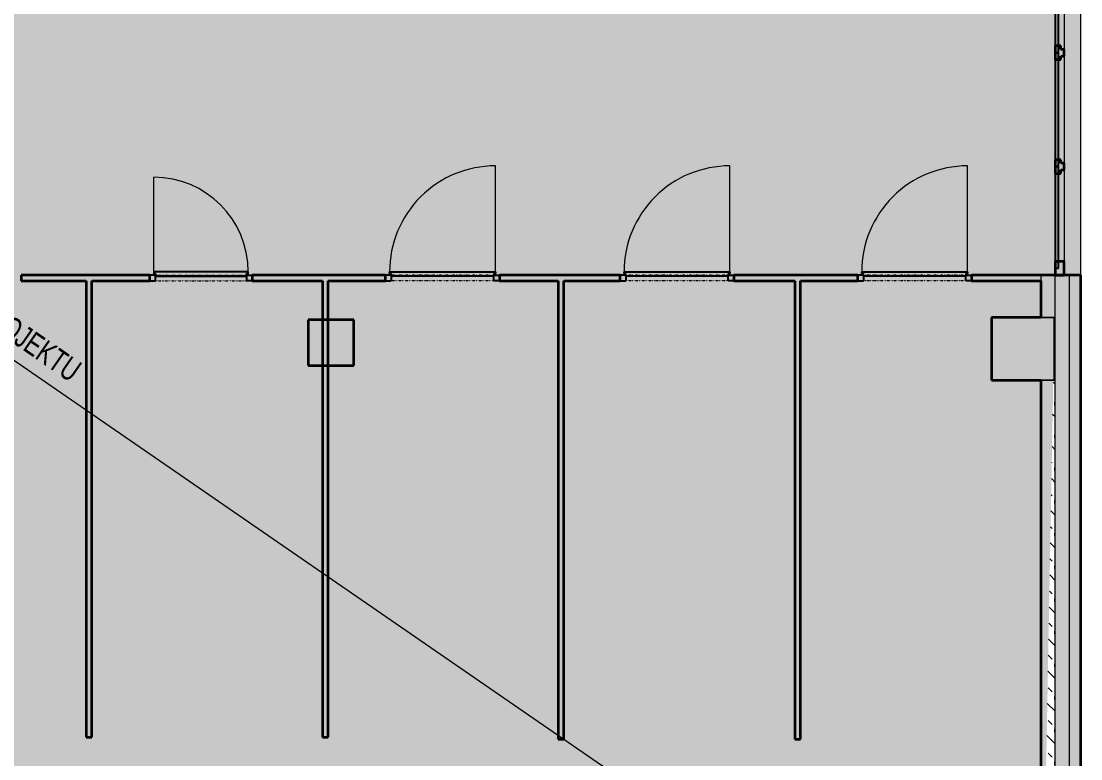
# Model space of a CAD drawing. Header units: millimetres. Extents: x -3281 to 232784, y -45352 to 20466.
# Drawn here: x 20263 to 29573, y -1332 to 5150 of the extents above; entities that cross this region are included whole.
import ezdxf

# ---------------------------------------------------------------- set-up
doc = ezdxf.new("R2010")
doc.units = ezdxf.units.MM
doc.linetypes.add('Čerchovaná se dvěma tečkami', pattern=[2.59, 1, -0.53, 0, -0.53, 0, -0.53])
for name, color, linetype, lineweight in [('A-DETL-GENF', 92, 'Continuous', 13), ('A-DETL-THIN', 151, 'Continuous', 13), ('A-DOOR', 31, 'Continuous', 13), ('A-DOOR-FRAM', 31, 'Continuous', 25), ('A-FLOR', 192, 'Continuous', 13), ('A-GLAZ-CURT', 52, 'Continuous', 13), ('A-GLAZ-CWMG', 51, 'Continuous', 13), ('A-WALL', 113, 'Continuous', 13), ('G-ANNO-TEXT', 231, 'Continuous', 9), ('S-COLS', 52, 'Continuous', 13)]:
    doc.layers.add(name, color=color, linetype=linetype, lineweight=lineweight)
doc.layers.add('A-DETL-MBND', color=5, linetype='Continuous')
doc.layers.add('A-WALL-PATT', color=111, linetype='Continuous')
doc.styles.add('Arial_2', font='arial.ttf', dxfattribs={"width": 0.7, "height": 200})
pattern_1 = [(135, (29473.4, 2408.94), (-143.684, -143.684), []), (90, (29406.1, 2637.89), (-143.684, 143.684), [25.4, -261.968]), (135, (29406.1, 2663.3), (-143.684, -143.684), [25.4, -177.8]), (180, (29388.14, 2681.25), (-143.684, -143.684), [25.4, -261.968]), (225, (29362.74, 2681.25), (143.684, -143.684), [25.4, -177.8]), (90, (29344.78, 2637.89), (-143.684, 143.684), [25.4, -261.968]), (135, (29362.74, 2619.93), (-143.684, -143.684), [25.4, -177.8]), (180, (29388.14, 2619.93), (-143.684, -143.684), [25.4, -261.968]), (225, (29406.1, 2637.9), (143.684, -143.684), [25.4, -177.8]), (135, (29321.56, 2704.47), (-143.684, -143.684), [50.8, -152.4])]

# ---------------------------------------------------------------- blocks, each defined once
blk = doc.blocks.new('ST_panel_sklo - ST_panel_sklo-2042904-1NP_NÁVRH A')
at = {"layer": 'A-GLAZ-CURT', "color": 31, "lineweight": 25}
for p, q in [((446.8, 0), (-446.8, 0)), ((-446.8, 0), (-446.8, -28)), ((446.8, -28), (446.8, 0)), ((-446.8, -28), (446.8, -28))]:
    blk.add_line(p, q, dxfattribs=at)
at = {"layer": 'A-GLAZ-CURT', "color": 254}
for p, q in [((-386.8, 0), (-446.8, 0)), ((-446.8, 0), (-446.8, -28)), ((446.8, 0), (386.8, 0)), ((446.8, 0), (446.8, -28)), ((-446.8, -28), (-386.8, -28)), ((386.8, -28), (446.8, -28))]:
    blk.add_line(p, q, dxfattribs=at)
at = {"layer": 'A-GLAZ-CURT', "color": 9}
for p, q in [((386.8, 0), (-386.8, 0)), ((-386.8, -28), (386.8, -28))]:
    blk.add_line(p, q, dxfattribs=at)
blk = doc.blocks.new('ST_panel_sklo - ST_panel_sklo-1403568-1NP_NÁVRH A')
at = {"layer": 'A-GLAZ-CURT', "color": 31, "lineweight": 25}
for p, q in [((500, 0), (-500, 0)), ((-500, 0), (-500, -28)), ((500, -28), (500, 0)), ((-500, -28), (500, -28))]:
    blk.add_line(p, q, dxfattribs=at)
at = {"layer": 'A-GLAZ-CURT', "color": 254}
for p, q in [((-440, 0), (-500, 0)), ((-500, 0), (-500, -28)), ((500, 0), (440, 0)), ((500, 0), (500, -28)), ((-500, -28), (-440, -28)), ((440, -28), (500, -28))]:
    blk.add_line(p, q, dxfattribs=at)
at = {"layer": 'A-GLAZ-CURT', "color": 9}
for p, q in [((440, 0), (-440, 0)), ((-440, -28), (440, -28))]:
    blk.add_line(p, q, dxfattribs=at)
blk = doc.blocks.new('Betonový čtvercový sloup - 400 x 400-1924024-1NP_NÁVRH A')
at = {"layer": 'S-COLS', "color": 253, "lineweight": 35}
for p, q in [((200, 200), (-200, 200)), ((-200, 200), (-200, -200)), ((200, -200), (200, 200)), ((-200, -200), (200, -200))]:
    blk.add_line(p, q, dxfattribs=at)
at = {"layer": 'S-COLS', "color": 9}
for p, q in [((-200, -200), (-200, 200)), ((-200, 200), (-74.7, 200)), ((-74.7, 200), (-24.7, 200)), ((-24.7, 200), (200, 200)), ((200, 200), (200, -200)), ((-74.7, -200), (-200, -200)), ((-24.7, -200), (-74.7, -200)), ((200, -200), (-24.7, -200))]:
    blk.add_line(p, q, dxfattribs=at)
blk = doc.blocks.new('Rectangular Mullion - Rectangular Mullion-Loc wall 49 Bottom 120mm 02-2042903-1NP_NÁVRH A')
at = {"layer": 'A-DETL-MBND', "lineweight": 13}
blk.add_hatch(color=254, dxfattribs=at).paths.add_polyline_path([(29348.4, 2919.2), (29427.4, 2919.2), (29427.4, 3872.8), (29376.4, 3872.8), (29376.4, 3812.8), (29348.4, 3812.8), (29348.4, 3039.2), (29376.4, 3039.2), (29376.4, 2979.2), (29348.4, 2979.2)])
h = blk.add_hatch(color=254, dxfattribs=at)
h.paths.add_polyline_path([(29376.4, 2979.2), (29376.4, 3039.2), (29348.4, 3039.2), (29348.4, 2979.2)])
h.paths.add_polyline_path([(29376.4, 3812.8), (29376.4, 3872.8), (29348.4, 3872.8), (29348.4, 3812.8)])
at = {"layer": 'A-DETL-MBND', "color": 254, "lineweight": 13}
for p, q in [((29347.4, 3812.8), (29347.4, 3872.8)), ((29427.4, 3872.8), (29427.4, 3842.8)), ((29347.4, 3039.2), (29347.4, 3812.8)), ((29347.4, 2919.2), (29347.4, 3039.2)), ((29427.4, 3039.2), (29427.4, 2919.2)), ((29347.4, 2919.2), (29348.4, 2919.2)), ((29427.4, 2919.2), (29347.4, 2919.2)), ((29348.4, 2919.2), (29427.4, 2919.2))]:
    blk.add_line(p, q, dxfattribs=at)
at = {"layer": 'A-DETL-MBND', "color": 9, "lineweight": 13}
for p, q in [((29347.4, 3872.8), (29347.4, 3812.8)), ((29427.4, 3872.8), (29427.4, 3842.8)), ((29427.4, 3842.8), (29427.4, 3039.2)), ((29427.4, 3842.8), (29427.4, 3039.2)), ((29347.4, 3812.8), (29347.4, 3039.2)), ((29347.4, 3039.2), (29347.4, 2919.2)), ((29427.4, 3039.2), (29427.4, 2919.2))]:
    blk.add_line(p, q, dxfattribs=at)
blk = doc.blocks.new('Rectangular Mullion - Rectangular Mullion-Loc wall 49 Bottom 120mm 02-1403882-1NP_NÁVRH A')
at = {"layer": 'A-DETL-MBND', "lineweight": 13}
blk.add_hatch(color=254, dxfattribs=at).paths.add_polyline_path([(29376.4, 4872.8), (29427.4, 4872.8), (29427.4, 5872.8), (29376.4, 5872.8), (29376.4, 5812.8), (29348.4, 5812.8), (29348.4, 4932.8), (29376.4, 4932.8), (29376.4, 4902.8)])
h = blk.add_hatch(color=254, dxfattribs=at)
h.paths.add_polyline_path([(29376.4, 4872.8), (29376.4, 4932.8), (29348.4, 4932.8), (29348.4, 4872.8)])
h.paths.add_polyline_path([(29376.4, 5812.8), (29376.4, 5872.8), (29348.4, 5872.8), (29348.4, 5812.8)])
at = {"layer": 'A-DETL-MBND', "color": 254, "lineweight": 13}
for p, q in [((29347.4, 5812.8), (29347.4, 5872.8)), ((29427.4, 5872.8), (29427.4, 5842.8)), ((29347.4, 4932.8), (29347.4, 5812.8)), ((29347.4, 4872.8), (29347.4, 4932.8)), ((29427.4, 4902.8), (29427.4, 4872.8))]:
    blk.add_line(p, q, dxfattribs=at)
at = {"layer": 'A-DETL-MBND', "color": 9, "lineweight": 13}
for p, q in [((29347.4, 5872.8), (29347.4, 5812.8)), ((29427.4, 5872.8), (29427.4, 5842.8)), ((29347.4, 5812.8), (29347.4, 4932.8)), ((29427.4, 5842.8), (29427.4, 4902.8)), ((29427.4, 5842.8), (29427.4, 4902.8)), ((29347.4, 4932.8), (29347.4, 4872.8)), ((29427.4, 4902.8), (29427.4, 4872.8))]:
    blk.add_line(p, q, dxfattribs=at)
blk = doc.blocks.new('Rectangular Mullion - Rectangular Mullion-Loc wall 49 Bottom 120mm 02-V62-1NP_NÁVRH A')
at = {"layer": 'A-DETL-MBND', "lineweight": 13}
blk.add_hatch(color=254, dxfattribs=at).paths.add_polyline_path([(29397.4, 3872.8), (29427.4, 3872.8), (29427.4, 4872.8), (29376.4, 4872.8), (29376.4, 4812.8), (29348.4, 4812.8), (29348.4, 3932.8), (29376.4, 3932.8), (29376.4, 3872.8), (29380.7, 3872.8)])
h = blk.add_hatch(color=254, dxfattribs=at)
h.paths.add_polyline_path([(29348.4, 3872.8), (29376.4, 3872.8), (29376.4, 3932.8), (29348.4, 3932.8), (29348.4, 3902.8)])
h.paths.add_polyline_path([(29376.4, 4812.8), (29376.4, 4872.8), (29348.4, 4872.8), (29348.4, 4812.8)])
at = {"layer": 'A-DETL-MBND', "color": 254, "lineweight": 13}
for p, q in [((29347.4, 4812.8), (29347.4, 4872.8)), ((29427.4, 4872.8), (29427.4, 4842.8)), ((29347.4, 3932.8), (29347.4, 4812.8)), ((29347.4, 3872.8), (29347.4, 3932.8)), ((29427.4, 3902.8), (29427.4, 3872.8))]:
    blk.add_line(p, q, dxfattribs=at)
at = {"layer": 'A-DETL-MBND', "color": 9, "lineweight": 13}
for p, q in [((29347.4, 4872.8), (29347.4, 4812.8)), ((29427.4, 4872.8), (29427.4, 4842.8)), ((29427.4, 4842.8), (29427.4, 3902.8)), ((29427.4, 4842.8), (29427.4, 3902.8)), ((29347.4, 4812.8), (29347.4, 3932.8)), ((29347.4, 3932.8), (29347.4, 3872.8)), ((29427.4, 3902.8), (29427.4, 3872.8))]:
    blk.add_line(p, q, dxfattribs=at)
blk = doc.blocks.new('Rectangular Mullion - Rectangular Mullion-Loc wall 49 Bottom 120mm 02-2036990-1NP_NÁVRH A')
at = {"layer": 'A-GLAZ-CWMG', "color": 253, "lineweight": 35}
for p, q in [((0, 79), (-120, 79)), ((-120, 79), (-120, -1)), ((0, -1), (0, 79)), ((-120, -1), (0, -1))]:
    blk.add_line(p, q, dxfattribs=at)
at = {"layer": 'A-GLAZ-CWMG', "color": 9}
for p, q in [((-120, 28), (-120, 79)), ((-120, 79), (0, 79)), ((-120, -1), (-120, 0)), ((0, -1), (-120, -1))]:
    blk.add_line(p, q, dxfattribs=at)
at = {"layer": 'A-GLAZ-CWMG', "color": 254}
for p, q in [((-120, 0), (-120, 28)), ((0, 79), (0, -1))]:
    blk.add_line(p, q, dxfattribs=at)
blk = doc.blocks.new('Rectangular Mullion - Rectangular Mullion-Loc wall 49 Bottom 120mm-1403881-1NP_NÁVRH A')
at = {"layer": 'A-GLAZ-CWMG', "color": 253, "lineweight": 35}
for p, q in [((-60, -1), (-60, 49)), ((-60, 49), (-30, 49)), ((-30, 49), (-30, 79)), ((-30, 79), (30, 79)), ((30, 79), (30, 49)), ((30, 49), (60, 49)), ((60, 49), (60, -1)), ((60, -1), (-60, -1))]:
    blk.add_line(p, q, dxfattribs=at)
at = {"layer": 'A-GLAZ-CWMG', "color": 9}
for p, q in [((-30, 49), (-60, 49)), ((-60, 49), (-60, 28)), ((30, 79), (-30, 79)), ((-30, 79), (-30, 49)), ((30, 49), (30, 79)), ((60, 49), (30, 49)), ((60, 28), (60, 49)), ((-60, 0), (-60, -1)), ((-60, -1), (60, -1)), ((60, -1), (60, 0))]:
    blk.add_line(p, q, dxfattribs=at)
at = {"layer": 'A-GLAZ-CWMG', "color": 254}
for p, q in [((-60, 28), (-60, 0)), ((60, 0), (60, 28))]:
    blk.add_line(p, q, dxfattribs=at)
blk = doc.blocks.new('DVERE_1k_oblozka - DD03_01_800x1970_koupelna-2042788-1NP_NÁVRH A')
at = {"layer": 'A-DOOR', "color": 9}
for p, q in [((-415, 22.1), (-415, 882.1)), ((-400, 22.1), (-450, 22.1)), ((-450, 22.1), (-450, -27.9)), ((-415, 37.1), (-415, 52.1)), ((-415, 52.1), (415, 52.1)), ((-400, 37.1), (-415, 37.1)), ((-400, 22.1), (-400, 37.1)), ((-400, 12.1), (-400, 22.1)), ((-400, -27.9), (-400, 22.1)), ((400, 12.1), (-400, 12.1)), ((305, 52.1), (-305, 52.1)), ((-305, 52.1), (305, 52.1)), ((415, 37.1), (400, 37.1)), ((400, 37.1), (400, 22.1)), ((400, 22.1), (400, 12.1)), ((450, 22.1), (400, 22.1)), ((400, 22.1), (400, -27.9)), ((415, 52.1), (415, 37.1)), ((415, 52.1), (415, 22.1)), ((450, -27.9), (450, 22.1)), ((-450, -27.9), (-400, -27.9)), ((400, -27.9), (450, -27.9))]:
    blk.add_line(p, q, dxfattribs=at)
at = {"layer": 'A-DOOR', "lineweight": 25}
for p, q in [((415, 52.1), (-415, 52.1)), ((-415, 52.1), (-415, 37.1)), ((-415, 37.1), (-400, 37.1)), ((-400, 37.1), (-400, 22.1)), ((-400, 22.1), (-400, 12.1)), ((-400, 12.1), (400, 12.1)), ((400, 22.1), (400, 37.1)), ((400, 37.1), (415, 37.1)), ((400, 12.1), (400, 22.1)), ((415, 37.1), (415, 52.1))]:
    blk.add_line(p, q, dxfattribs=at)
at = {"layer": 'A-DOOR', "color": 9, "linetype": 'Čerchovaná se dvěma tečkami'}
for p, q in [((-400, 22.1), (400, 22.1)), ((-400, -27.9), (400, -27.9))]:
    blk.add_line(p, q, dxfattribs=at)
at = {"layer": 'A-DOOR', "color": 9}
blk.add_arc((-415, 52.1), 830, 360, 90, dxfattribs=at)
at = {"layer": 'A-DOOR-FRAM'}
for p, q in [((-400, 22.1), (-450, 22.1)), ((-400, -27.9), (-400, 22.1)), ((400, 22.1), (400, -27.9)), ((400, 22.1), (450, 22.1)), ((-450, -27.9), (-400, -27.9)), ((450, -27.9), (400, -27.9))]:
    blk.add_line(p, q, dxfattribs=at)
blk = doc.blocks.new('DVERE_1k_oblozka - DD03_01_900x1970-2043994-1NP_NÁVRH A')
at = {"layer": 'A-DOOR', "color": 9}
for p, q in [((-500, 27.9), (-450, 27.9)), ((-500, -22.1), (-500, 27.9)), ((-450, 27.9), (-450, -22.1)), ((450, 27.9), (500, 27.9)), ((450, -22.1), (450, 27.9)), ((500, 27.9), (500, -22.1)), ((-450, -22.1), (-500, -22.1)), ((-465, -22.1), (-465, -982.1)), ((-465, -37.1), (-465, -52.1)), ((-450, -37.1), (-465, -37.1)), ((-465, -52.1), (465, -52.1)), ((-450, -12.1), (-450, -22.1)), ((450, -12.1), (-450, -12.1)), ((-450, -22.1), (-450, -37.1)), ((355, -52.1), (-355, -52.1)), ((-355, -52.1), (355, -52.1)), ((450, -22.1), (450, -12.1)), ((450, -37.1), (450, -22.1)), ((500, -22.1), (450, -22.1)), ((465, -37.1), (450, -37.1)), ((465, -52.1), (465, -22.1)), ((465, -52.1), (465, -37.1))]:
    blk.add_line(p, q, dxfattribs=at)
at = {"layer": 'A-DOOR', "color": 9, "linetype": 'Čerchovaná se dvěma tečkami'}
for p, q in [((-450, 27.9), (450, 27.9)), ((-450, -22.1), (450, -22.1))]:
    blk.add_line(p, q, dxfattribs=at)
at = {"layer": 'A-DOOR', "lineweight": 25}
for p, q in [((-465, -37.1), (-450, -37.1)), ((-465, -52.1), (-465, -37.1)), ((465, -52.1), (-465, -52.1)), ((-450, -12.1), (450, -12.1)), ((-450, -22.1), (-450, -12.1)), ((-450, -37.1), (-450, -22.1)), ((450, -12.1), (450, -22.1)), ((450, -22.1), (450, -37.1)), ((450, -37.1), (465, -37.1)), ((465, -37.1), (465, -52.1))]:
    blk.add_line(p, q, dxfattribs=at)
at = {"layer": 'A-DOOR', "color": 9}
blk.add_arc((-465, -52.1), 930, 270, 0, dxfattribs=at)
at = {"layer": 'A-DOOR-FRAM'}
for p, q in [((-500, 27.9), (-450, 27.9)), ((-450, 27.9), (-450, -22.1)), ((450, -22.1), (450, 27.9)), ((500, 27.9), (450, 27.9)), ((-450, -22.1), (-500, -22.1)), ((450, -22.1), (500, -22.1))]:
    blk.add_line(p, q, dxfattribs=at)

msp = doc.modelspace()

# ---------------------------------------------------------------- hatches: boundary and pattern name
at = {"layer": 'A-DETL-GENF'}
h = msp.add_hatch(color=254, dxfattribs=at)
h.paths.add_polyline_path([(29473.4, -4286.1), (29573.4, -4286.1), (29573.4, -4236.1), (23670.3, -4236.1), (23670.3, -4286.1), (29348.4, -4286.1)])
h.paths.add_polyline_path([(16045.9, -4286.1), (16342.7, -4286.1), (16342.7, -4236.1), (10412, -4236.1), (10412, -4286.1), (14329, -4286.1)])
h.paths.add_polyline_path([(16452.7, -4236.1), (16552.7, -4236.1), (16552.7, -4136.1), (16452.7, -4136.1), (16452.7, -4186.1)])
h.paths.add_polyline_path([(29427.4, 2919.2), (29573.4, 2919.2), (29573.4, 6697.8), (26432, 6697.8), (26432, 6626.8), (29427.4, 6626.8), (29427.4, 3039.2)])
h.paths.add_polyline_path([(20788.2, 8560.3), (20902.7, 8560.3), (20902.7, 8605.3), (19102.7, 8605.3), (19102.7, 8560.3), (20782.7, 8560.3)])
h.paths.add_polyline_path([(20888.2, 8685.3), (20902.7, 8685.3), (20902.7, 8910.3), (19102.7, 8910.3), (19102.7, 8685.3), (20842.7, 8685.3)])
at = {"layer": 'A-FLOR'}
h = msp.add_hatch(color=254, dxfattribs=at)
h.paths.add_polyline_path([(23210.3, -3956.1), (23215.6, -3956.1), (23215.6, -3356.1), (22615.6, -3356.1), (22615.6, -3956.1), (22913.5, -3956.1)])
h.paths.add_polyline_path([(16802.7, -3943.4), (17302.7, -3943.4), (17302.7, -3443.4), (16802.7, -3443.4), (16802.7, -3930.4)])
h.paths.add_polyline_path([(10895.2, -3886.1), (11178.5, -3886.1), (11178.5, -3474), (10762, -3474), (10762, -3886.1)])
h.paths.add_polyline_path([(14041.1, -2365.8), (14291.1, -2365.8), (14291.1, -2315.8), (14041.1, -2315.8)])
h.paths.add_polyline_path([(14051.1, -1415.8), (14291.1, -1415.8), (14291.1, -1365.8), (14041.1, -1365.8), (14041.1, -1415.8)])
h.paths.add_polyline_path([(16712.7, -1200.8), (16728.6, -1200.8), (16728.6, 2869.2), (18750.6, 2869.2), (18750.6, -1142.8), (18800.6, -1142.8), (18800.6, 2869.2), (19412.8, 2869.2), (19412.8, 2919.2), (16678.6, 2919.2), (16678.6, -1150.8), (16528.6, -1150.8), (16528.6, -1200.8), (16678.6, -1200.8)])
h.paths.add_polyline_path([(15728.6, -1200.8), (15728.6, -1150.8), (15458.6, -1150.8), (15458.6, -1200.8), (15678.6, -1200.8)])
h.paths.add_polyline_path([(25029.9, -1158.3), (25029.9, 2869.2), (25574.9, 2869.2), (25574.9, 2919.2), (24414.9, 2919.2), (24414.9, 2869.2), (24979.9, 2869.2), (24979.9, -1158.3)])
h.paths.add_polyline_path([(27059.9, -1158.3), (27109.9, -1158.3), (27109.9, 2869.2), (27663.4, 2869.2), (27663.4, 2919.2), (26474.9, 2919.2), (26474.9, 2869.2), (27059.9, 2869.2), (27059.9, -564.7)])
h.paths.add_polyline_path([(22960.6, 2125.9), (23185.3, 2125.9), (23185.3, 2525.9), (22960.6, 2525.9)])
h.paths.add_polyline_path([(22910.6, 2125.9), (22910.6, 2525.9), (22785.3, 2525.9), (22785.3, 2125.9)])
h.paths.add_polyline_path([(22960.6, -1142.8), (22960.6, 2125.9), (22910.6, 2125.9), (22910.6, -1142.8)])
h.paths.add_polyline_path([(20882.8, -1142.8), (20882.8, 2869.2), (21442.8, 2869.2), (21442.8, 2919.2), (20212.8, 2919.2), (20212.8, 2869.2), (20832.8, 2869.2), (20832.8, -1142.8)])
h.paths.add_polyline_path([(15218.6, 1.7), (15458.6, 1.7), (15458.6, 51.7), (15208.6, 51.7), (15208.6, 1.7)])
h.paths.add_polyline_path([(15458.6, 851.7), (15458.6, 901.7), (15208.6, 901.7), (15208.6, 851.7), (15218.6, 851.7)])
h.paths.add_polyline_path([(29223.4, 1995.3), (29338.4, 1995.3), (29338.4, 2545.3), (28788.4, 2545.3), (28788.4, 1995.3)])
h.paths.add_polyline_path([(11162, 2125.9), (11162, 2525.9), (10762, 2525.9), (10762, 2125.9), (11123.2, 2125.9)])
h.paths.add_polyline_path([(16771.3, 2165.9), (17171.3, 2165.9), (17171.3, 2565.9), (16771.3, 2565.9), (16771.3, 2525.9)])
h.paths.add_polyline_path([(22960.6, 2525.9), (22960.6, 2869.2), (23514.9, 2869.2), (23514.9, 2919.2), (22242.8, 2919.2), (22242.8, 2869.2), (22910.6, 2869.2), (22910.6, 2525.9)])
h.paths.add_polyline_path([(28788.4, 2869.2), (29223.4, 2869.2), (29223.4, 2919.2), (28563.4, 2919.2), (28563.4, 2869.2), (28613.4, 2869.2)])
h.paths.add_polyline_path([(15218.6, 3076.7), (15458.6, 3076.7), (15458.6, 3126.7), (15208.6, 3126.7), (15208.6, 3076.7)])
h.paths.add_polyline_path([(15208.6, 3926.7), (15458.6, 3926.7), (15458.6, 3976.7), (15208.6, 3976.7)])
h.paths.add_polyline_path([(15458.6, 5093), (15458.6, 5143), (15308.6, 5143), (15308.6, 5093), (15318.6, 5093)])
h.paths.add_polyline_path([(15318.6, 5943), (15458.6, 5943), (15458.6, 5993), (15308.6, 5993), (15308.6, 5943)])
h.paths.add_polyline_path([(16483.6, 6052.3), (16533.6, 6052.3), (16533.6, 6177.3), (16483.6, 6177.3), (16483.6, 6167.3)])
h.paths.add_polyline_path([(15833.6, 6052.3), (15883.6, 6052.3), (15883.6, 6177.3), (15833.6, 6177.3), (15833.6, 6166.6)])
h.paths.add_polyline_path([(14577.1, 6287.3), (14677.1, 6287.3), (14677.1, 6337.3), (14577.1, 6337.3)])
h.paths.add_polyline_path([(23037.1, 6661.4), (23087.1, 6661.4), (23087.1, 6761.4), (23037.1, 6761.4), (23037.1, 6671.4)])
h.paths.add_polyline_path([(23937.1, 6661.4), (23937.1, 6761.4), (23887.1, 6761.4), (23887.1, 6661.4)])
h.paths.add_polyline_path([(14577.1, 6937.3), (14677.1, 6937.3), (14677.1, 6987.3), (14577.1, 6987.3)])
h.paths.add_polyline_path([(20788.2, 6950.8), (20888.2, 6950.8), (20888.2, 7000.8), (20788.2, 7000.8)])
h.paths.add_polyline_path([(22767.1, 6971.4), (22867.1, 6971.4), (22867.1, 7021.4), (22767.1, 7021.4), (22767.1, 6983.3)])
h.paths.add_polyline_path([(21867.1, 6971.4), (21867.1, 7021.4), (21767.1, 7021.4), (21767.1, 6971.4), (21777.1, 6971.4)])
h.paths.add_polyline_path([(15885.6, 7083.7), (15885.6, 7183.7), (15835.6, 7183.7), (15835.6, 7083.7), (15883.6, 7083.7)])
h.paths.add_polyline_path([(15425.6, 7083.7), (15475.6, 7083.7), (15475.6, 7183.7), (15425.6, 7183.7), (15425.6, 7173.7)])
h.paths.add_polyline_path([(16485.6, 7083.7), (16535.6, 7083.7), (16535.6, 7183.7), (16485.6, 7183.7), (16485.6, 7173.7)])
h.paths.add_polyline_path([(14775.6, 7083.7), (14825.6, 7083.7), (14825.6, 7183.7), (14775.6, 7183.7), (14775.6, 7173.7)])
h.paths.add_polyline_path([(24375.6, 7430.3), (24465.6, 7430.3), (24465.6, 7480.3), (24365.6, 7480.3), (24365.6, 7430.3)])
h.paths.add_polyline_path([(20788.2, 7600.8), (20888.2, 7600.8), (20888.2, 7650.8), (20788.2, 7650.8)])
h.paths.add_polyline_path([(22867.1, 7621.4), (22867.1, 7671.4), (22767.1, 7671.4), (22767.1, 7621.4), (22777.1, 7621.4)])
h.paths.add_polyline_path([(21867.1, 7621.4), (21867.1, 7671.4), (21767.1, 7671.4), (21767.1, 7621.4), (21777.1, 7621.4)])
h.paths.add_polyline_path([(19021.3, 8160.3), (19021.3, 8560.3), (18621.3, 8560.3), (18621.3, 8160.3)])
h.paths.add_polyline_path([(17201.3, 8160.3), (17201.3, 8560.3), (16801.3, 8560.3), (16801.3, 8160.3)])
h.paths.add_polyline_path([(24365.6, 8280.3), (24465.6, 8280.3), (24465.6, 8330.3), (24365.6, 8330.3)])
h = msp.add_hatch(color=254, dxfattribs=at)
h.paths.add_polyline_path([(22615.6, -4286.1), (23210.3, -4286.1), (23210.3, -3956.1), (22615.6, -3956.1), (22615.6, -3356.1), (23215.6, -3356.1), (23215.6, -3886.1), (29223.4, -3886.1), (29223.4, 1995.3), (28788.4, 1995.3), (28788.4, 2545.3), (29223.4, 2545.3), (29223.4, 2869.2), (28563.4, 2869.2), (28563.4, 2919.2), (29347.4, 2919.2), (29347.4, 3039.2), (29348.4, 3039.2), (29348.4, 3812.8), (29347.4, 3812.8), (29347.4, 3932.8), (29348.4, 3932.8), (29348.4, 4812.8), (29347.4, 4812.8), (29347.4, 4932.8), (29348.4, 4932.8), (29348.4, 5812.8), (29347.4, 5812.8), (29347.4, 5932.8), (29348.4, 5932.8), (29348.4, 6506.8), (29347.4, 6506.8), (29347.4, 6547.8), (26082, 6547.8), (26082, 8560.3), (19021.3, 8560.3), (19021.3, 8160.3), (18621.3, 8160.3), (18621.3, 8560.3), (17201.3, 8560.3), (17201.3, 8160.3), (16801.3, 8160.3), (16801.3, 8560.3), (14677.1, 8560.3), (14677.1, 8430.3), (14662.5, 8430.7), (14662.5, 8560.3), (10762, 8560.3), (10762, 2525.9), (11162, 2525.9), (11162, 2125.9), (10762, 2125.9), (10762, -3474), (11178.5, -3474), (11178.5, -3886.1), (14041.1, -3886.1), (14041.1, -2315.8), (14291.1, -2315.8), (14291.1, -3886.1), (16712.7, -3886.1), (16712.7, -3943.4), (16802.7, -3943.4), (16802.7, -4286.1), (21196.6, -4286.1)])
h.paths.add_polyline_path([(20102.7, -4061.1), (17202.7, -4061.1), (17202.7, -3961.1), (20102.7, -3961.1), (20102.7, -4015.5)])
h.paths.add_polyline_path([(16904.4, -3943.4), (16802.7, -3943.4), (16802.7, -3443.4), (17302.7, -3443.4), (17302.7, -3943.4), (17127.7, -3943.4)])
h.paths.add_polyline_path([(14173.3, -1415.8), (14041.1, -1415.8), (14041.1, -1208.3), (14291.1, -1208.3), (14291.1, -1415.8)])
h.paths.add_polyline_path([(16678.6, -1200.8), (16528.6, -1200.8), (16528.6, -1150.8), (16678.6, -1150.8), (16678.6, 2919.2), (19412.8, 2919.2), (19412.8, 2869.2), (18800.6, 2869.2), (18800.6, -1142.8), (18750.6, -1142.8), (18750.6, 2869.2), (16728.6, 2869.2), (16728.6, -1200.8), (16712.7, -1200.8)])
h.paths.add_polyline_path([(15728.6, -1200.8), (15458.6, -1200.8), (15458.6, -1150.8), (15728.6, -1150.8), (15728.6, -1160.8)])
h.paths.add_polyline_path([(27109.9, -1158.3), (27059.9, -1158.3), (27059.9, 2869.2), (26474.9, 2869.2), (26474.9, 2919.2), (27663.4, 2919.2), (27663.4, 2869.2), (27109.9, 2869.2), (27109.9, -564.7)])
h.paths.add_polyline_path([(25029.9, -1158.3), (24979.9, -1158.3), (24979.9, 2869.2), (24414.9, 2869.2), (24414.9, 2919.2), (25574.9, 2919.2), (25574.9, 2869.2), (25029.9, 2869.2), (25029.9, -564.7)])
h.paths.add_polyline_path([(22960.6, -1142.8), (22910.6, -1142.8), (22910.6, 2125.9), (22785.3, 2125.9), (22785.3, 2525.9), (22910.6, 2525.9), (22910.6, 2869.2), (22242.8, 2869.2), (22242.8, 2919.2), (23514.9, 2919.2), (23514.9, 2869.2), (22960.6, 2869.2), (22960.6, 2525.9), (23185.3, 2525.9), (23185.3, 2125.9), (22960.6, 2125.9), (22960.6, -564.7)])
h.paths.add_polyline_path([(20882.8, -1142.8), (20832.8, -1142.8), (20832.8, 2869.2), (20212.8, 2869.2), (20212.8, 2919.2), (21442.8, 2919.2), (21442.8, 2869.2), (20882.8, 2869.2), (20882.8, -564.7)])
h.paths.add_polyline_path([(15208.6, -1083.3), (15208.6, 51.7), (15458.6, 51.7), (15458.6, -1083.3)])
h.paths.add_polyline_path([(15208.6, 851.7), (15208.6, 3126.7), (15458.6, 3126.7), (15458.6, 851.7), (15218.6, 851.7)])
h.paths.add_polyline_path([(17171.3, 2165.9), (16771.3, 2165.9), (16771.3, 2565.9), (17171.3, 2565.9), (17171.3, 2525.9)])
h.paths.add_polyline_path([(15218.6, 3926.7), (15208.6, 3926.7), (15208.6, 5048), (15458.6, 5048), (15458.6, 3926.7)])
h.paths.add_polyline_path([(17376.7, 4845.7), (17326.7, 4845.7), (17326.7, 5774.1), (17376.7, 5797.4), (17376.7, 5125.7)])
h.paths.add_polyline_path([(18888, 4845.7), (18888, 6502.2), (18938, 6525.5), (18938, 4845.7)])
h.paths.add_polyline_path([(15458.6, 5093), (15308.6, 5093), (15308.6, 5143), (15458.6, 5143)])
h.paths.add_polyline_path([(15458.6, 5943), (15308.6, 5943), (15308.6, 5993), (15458.6, 5993)])
h.paths.add_polyline_path([(15883.6, 6052.3), (15833.6, 6052.3), (15833.6, 6177.3), (15883.6, 6177.3), (15883.6, 6166.6)])
h.paths.add_polyline_path([(16483.6, 6052.3), (16483.6, 6177.3), (16533.6, 6177.3), (16533.6, 6052.3)])
h.paths.add_polyline_path([(14577.1, 6287.3), (14577.1, 6337.3), (14677.1, 6337.3), (14677.1, 6287.3), (14667.1, 6287.3)])
h.paths.add_polyline_path([(18931.3, 6661.4), (18931.3, 6941.4), (22767.1, 6941.4), (22767.1, 6661.4), (20788.2, 6661.4)])
h.paths.add_polyline_path([(23937.1, 6661.4), (23887.1, 6661.4), (23887.1, 6761.4), (23937.1, 6761.4), (23937.1, 6697.8)])
h.paths.add_polyline_path([(23087.1, 6661.4), (23037.1, 6661.4), (23037.1, 6761.4), (23087.1, 6761.4), (23087.1, 6671.4)])
h.paths.add_polyline_path([(14577.1, 6937.3), (14577.1, 6987.3), (14677.1, 6987.3), (14677.1, 6937.3), (14667.1, 6937.3)])
h.paths.add_polyline_path([(20788.2, 6950.8), (20788.2, 7000.8), (20888.2, 7000.8), (20888.2, 6950.8), (20878.2, 6950.8)])
h.paths.add_polyline_path([(22857.5, 6971.4), (22767.1, 6971.4), (22767.1, 7021.4), (22867.1, 7021.4), (22867.1, 6971.4)])
h.paths.add_polyline_path([(21767.1, 6971.4), (21767.1, 7021.4), (21867.1, 7021.4), (21867.1, 6971.4), (21777.1, 6971.4)])
h.paths.add_polyline_path([(15885.6, 7083.7), (15835.6, 7083.7), (15835.6, 7183.7), (15885.6, 7183.7), (15885.6, 7173.7)])
h.paths.add_polyline_path([(15458.6, 7083.7), (15425.6, 7083.7), (15425.6, 7183.7), (15475.6, 7183.7), (15475.6, 7083.7)])
h.paths.add_polyline_path([(16498.6, 7083.7), (16485.6, 7083.7), (16485.6, 7183.7), (16535.6, 7183.7), (16535.6, 7083.7), (16533.6, 7083.7)])
h.paths.add_polyline_path([(14775.6, 7083.7), (14775.6, 7183.7), (14825.6, 7183.7), (14825.6, 7083.7)])
h.paths.add_polyline_path([(24465.6, 7430.3), (24365.6, 7430.3), (24365.6, 7480.3), (24465.6, 7480.3)])
h.paths.add_polyline_path([(20888.2, 7600.8), (20788.2, 7600.8), (20788.2, 7650.8), (20888.2, 7650.8)])
h.paths.add_polyline_path([(21867.1, 7621.4), (21767.1, 7621.4), (21767.1, 7671.4), (21867.1, 7671.4), (21867.1, 7636.4)])
h.paths.add_polyline_path([(22777.1, 7621.4), (22767.1, 7621.4), (22767.1, 7671.4), (22867.1, 7671.4), (22867.1, 7621.4)])
h.paths.add_polyline_path([(24365.6, 8280.3), (24365.6, 8330.3), (24465.6, 8330.3), (24465.6, 8280.3), (24375.6, 8280.3)])
h = msp.add_hatch(color=254, dxfattribs=at)
h.paths.add_polyline_path([(29348.4, 2919.2), (29348.4, 3039.2), (29347.4, 3039.2), (29347.4, 2919.2)])
h.paths.add_polyline_path([(29348.4, 3812.8), (29348.4, 3932.8), (29347.4, 3932.8), (29347.4, 3812.8)])
h.paths.add_polyline_path([(29348.4, 4812.8), (29348.4, 4932.8), (29347.4, 4932.8), (29347.4, 4812.8)])
h.paths.add_polyline_path([(17326.7, 4845.7), (17376.7, 4845.7), (17376.7, 5797.4), (17326.7, 5774.1), (17326.7, 5125.7)])
h.paths.add_polyline_path([(18938, 4845.7), (18938, 6525.5), (18888, 6502.2), (18888, 4845.7)])
h.paths.add_polyline_path([(29348.4, 5812.8), (29348.4, 5932.8), (29347.4, 5932.8), (29347.4, 5812.8)])
h.paths.add_polyline_path([(29347.4, 6506.8), (29348.4, 6506.8), (29348.4, 6546.8), (29347.4, 6546.8)])
h.paths.add_polyline_path([(14662.5, 8430.3), (14677.1, 8430.7), (14677.1, 8560.3), (14662.5, 8560.3), (14662.5, 8430.7)])
h = msp.add_hatch(color=254, dxfattribs=at)
h.paths.add_polyline_path([(29223.4, -3886.1), (29331.4, 1995.3), (29223.4, 1995.3), (29223.4, -3062.4)])
h.paths.add_polyline_path([(14291.1, -3886.1), (14291.1, -2365.8), (14041.1, -2365.8), (14041.1, -3886.1)])
h.paths.add_polyline_path([(14125.2, -1365.8), (14291.1, -1365.8), (14291.1, -1208.3), (14041.1, -1208.3), (14041.1, -1365.8)])
h.paths.add_polyline_path([(15208.6, -1083.3), (15458.6, -1083.3), (15458.6, 1.7), (15208.6, 1.7), (15208.6, -997.4)])
h.paths.add_polyline_path([(15208.6, 901.7), (15458.6, 901.7), (15458.6, 3076.7), (15208.6, 3076.7), (15208.6, 1531.7)])
h.paths.add_polyline_path([(29338.4, 1995.3), (29348.4, 2063.8), (29348.4, 2919.2), (29223.4, 2919.2), (29223.4, 2545.3), (29338.4, 2545.3), (29338.4, 2374.8)])
h.paths.add_polyline_path([(15458.6, 3976.7), (15458.6, 5048), (15208.6, 5048), (15208.6, 3976.7)])
msp.add_hatch(color=254, dxfattribs=at).paths.add_polyline_path([(22960.6, 2125.9), (22960.6, 2525.9), (22910.6, 2525.9), (22910.6, 2125.9)])
at = {"layer": 'A-WALL-PATT', "lineweight": 13}
h = msp.add_hatch(dxfattribs=at)
h.set_pattern_fill('FP_25', angle=225, style=0, pattern_type=2)
h.set_pattern_definition(pattern_1)
h.paths.add_polyline_path([(29459, -3886.1), (29473.4, -3886.1), (29473.4, 2919.2), (29348.4, 2919.2), (29348.4, -3886.1)])
msp.add_hatch(color=254, dxfattribs=at).paths.add_polyline_path([(29573.4, -4136.1), (29573.4, 2919.2), (29473.4, 2919.2), (29473.4, -4136.1), (29530.5, -4136.1)])
h = msp.add_hatch(dxfattribs=at)
h.set_pattern_fill('FP_25', angle=225, style=0, pattern_type=2)
h.set_pattern_definition(pattern_1)
h.paths.add_polyline_path([(29223.4, -3886.1), (29348.4, -3886.1), (29348.4, 2063.8), (29338.4, 1995.3), (29331.4, 1995.3), (29237.6, -3112.1)])

# ---------------------------------------------------------------- linework, layer by layer
at = {"layer": 'A-DETL-THIN'}
for p, q in [((10412, 8910.3), (29573.4, -4286.1)), ((29573.4, -4286.1), (29573.4, 6697.8))]:
    msp.add_line(p, q, dxfattribs=at)
at = {"layer": 'A-FLOR', "color": 254}
msp.add_line((29348.4, 2919.2), (29348.4, 6547.8), dxfattribs=at)
at = {"layer": 'A-WALL', "color": 253, "lineweight": 35}
for p, q in [((21392.8, 2919.2), (20262.8, 2919.2)), ((20262.8, 2919.2), (20262.8, 2869.2)), ((21392.8, 2869.2), (21392.8, 2919.2)), ((23464.9, 2919.2), (22292.8, 2919.2)), ((22292.8, 2919.2), (22292.8, 2869.2)), ((23464.9, 2869.2), (23464.9, 2919.2)), ((25524.9, 2919.2), (24464.9, 2919.2)), ((24464.9, 2919.2), (24464.9, 2869.2)), ((25524.9, 2869.2), (25524.9, 2919.2)), ((27613.4, 2919.2), (26524.9, 2919.2)), ((26524.9, 2919.2), (26524.9, 2869.2)), ((27613.4, 2869.2), (27613.4, 2919.2)), ((29573.4, 2919.2), (28613.4, 2919.2)), ((28613.4, 2919.2), (28613.4, 2869.2)), ((29573.4, -4236.1), (29573.4, 2919.2)), ((20262.8, 2869.2), (20832.8, 2869.2)), ((20832.8, 2869.2), (20832.8, -1142.8)), ((20882.8, 2869.2), (21392.8, 2869.2)), ((20882.8, -1142.8), (20882.8, 2869.2)), ((22292.8, 2869.2), (22910.6, 2869.2)), ((22910.6, 2869.2), (22910.6, -1142.8)), ((22960.6, 2869.2), (23464.9, 2869.2)), ((22960.6, -1142.8), (22960.6, 2869.2)), ((24464.9, 2869.2), (24979.9, 2869.2)), ((24979.9, 2869.2), (24979.9, -1158.3)), ((25029.9, -1158.3), (25029.9, 2869.2)), ((25029.9, 2869.2), (25524.9, 2869.2)), ((26524.9, 2869.2), (27059.9, 2869.2)), ((27059.9, 2869.2), (27059.9, -1158.3)), ((27109.9, 2869.2), (27613.4, 2869.2)), ((27109.9, -1158.3), (27109.9, 2869.2)), ((28613.4, 2869.2), (29223.4, 2869.2)), ((29223.4, 2869.2), (29223.4, 2545.3)), ((29223.4, 1995.3), (29223.4, -3886.1)), ((20832.8, -1142.8), (20882.8, -1142.8)), ((22910.6, -1142.8), (22960.6, -1142.8)), ((24979.9, -1158.3), (25029.9, -1158.3)), ((27059.9, -1158.3), (27109.9, -1158.3))]:
    msp.add_line(p, q, dxfattribs=at)
at = {"layer": 'A-WALL', "color": 9}
for p, q in [((29223.4, 2919.2), (29223.4, 2869.2)), ((29473.4, -3886.1), (29473.4, 2919.2)), ((29223.4, 2545.3), (29338.4, 2545.3)), ((29338.4, 2545.3), (29338.4, 1995.3)), ((29338.4, 1995.3), (29223.4, 1995.3))]:
    msp.add_line(p, q, dxfattribs=at)
at = {"layer": 'A-WALL', "color": 254}
msp.add_line((29348.4, -3886.1), (29348.4, 2919.2), dxfattribs=at)
at = {"layer": 'S-COLS', "color": 253, "lineweight": 35}
for p, q in [((29223.4, 2545.3), (28788.4, 2545.3)), ((28788.4, 2545.3), (28788.4, 1995.3)), ((28788.4, 1995.3), (29223.4, 1995.3))]:
    msp.add_line(p, q, dxfattribs=at)
at = {"layer": 'S-COLS', "color": 9}
for p, q in [((28788.4, 1995.3), (28788.4, 2545.3)), ((28788.4, 2545.3), (29223.4, 2545.3)), ((29338.4, 2545.3), (29223.4, 2545.3)), ((29338.4, 1995.3), (29338.4, 2545.3)), ((29223.4, 1995.3), (28788.4, 1995.3)), ((29223.4, 1995.3), (29338.4, 1995.3))]:
    msp.add_line(p, q, dxfattribs=at)

# ---------------------------------------------------------------- block references
at = {"layer": 'A-DETL-MBND', "color": 9, "lineweight": 13}
for name in ['Rectangular Mullion - Rectangular Mullion-Loc wall 49 Bottom 120mm 02-1403882-1NP_NÁVRH A', 'Rectangular Mullion - Rectangular Mullion-Loc wall 49 Bottom 120mm 02-V62-1NP_NÁVRH A', 'Rectangular Mullion - Rectangular Mullion-Loc wall 49 Bottom 120mm 02-2042903-1NP_NÁVRH A']:
    msp.add_blockref(name, (0, 0), dxfattribs=at)
at = {"layer": 'A-DOOR', "color": 9, "rotation": 180}
for p in [(23964.9, 2897), (26024.9, 2897), (28113.4, 2897)]:
    msp.add_blockref('DVERE_1k_oblozka - DD03_01_900x1970-2043994-1NP_NÁVRH A', p, dxfattribs=at)
at = {"layer": 'A-DOOR', "color": 9}
msp.add_blockref('DVERE_1k_oblozka - DD03_01_800x1970_koupelna-2042788-1NP_NÁVRH A', (21842.8, 2897), dxfattribs=at)
at = {"layer": 'A-GLAZ-CURT', "color": 9}
for name, p, rotation in [('ST_panel_sklo - ST_panel_sklo-1403568-1NP_NÁVRH A', (29348.4, 5372.8), 90.0000000000001), ('ST_panel_sklo - ST_panel_sklo-1403568-1NP_NÁVRH A', (29348.4, 4372.8), 90.0000000000001), ('ST_panel_sklo - ST_panel_sklo-2042904-1NP_NÁVRH A', (29348.4, 3426), 90.00000000000014)]:
    msp.add_blockref(name, p, dxfattribs=dict(at, rotation=rotation))
at = {"layer": 'A-GLAZ-CWMG', "color": 9, "extrusion": (0, 0, -1), "rotation": 89.99999999999991}
for p in [(-29348.4, 4872.8), (-29348.4, 3872.8)]:
    msp.add_blockref('Rectangular Mullion - Rectangular Mullion-Loc wall 49 Bottom 120mm-1403881-1NP_NÁVRH A', p, dxfattribs=at)
at = {"layer": 'A-GLAZ-CWMG', "color": 254, "rotation": 270.0000000000001}
msp.add_blockref('Rectangular Mullion - Rectangular Mullion-Loc wall 49 Bottom 120mm 02-2036990-1NP_NÁVRH A', (29348.4, 2919.2), dxfattribs=at)
at = {"layer": 'S-COLS', "color": 9}
msp.add_blockref('Betonový čtvercový sloup - 400 x 400-1924024-1NP_NÁVRH A', (22985.3, 2325.9), dxfattribs=at)

# ---------------------------------------------------------------- texts
at = {"layer": 'G-ANNO-TEXT', "color": 7, "lineweight": 25, "insert": (19433.3, 3086.9), "char_height": 200, "width": 2045.506, "attachment_point": 1, "rotation": 325.36276, "style": 'Arial_2'}
msp.add_mtext('ČÁSTÍ PROJEKTU', dxfattribs=at)

doc.saveas('drawing.dxf')
